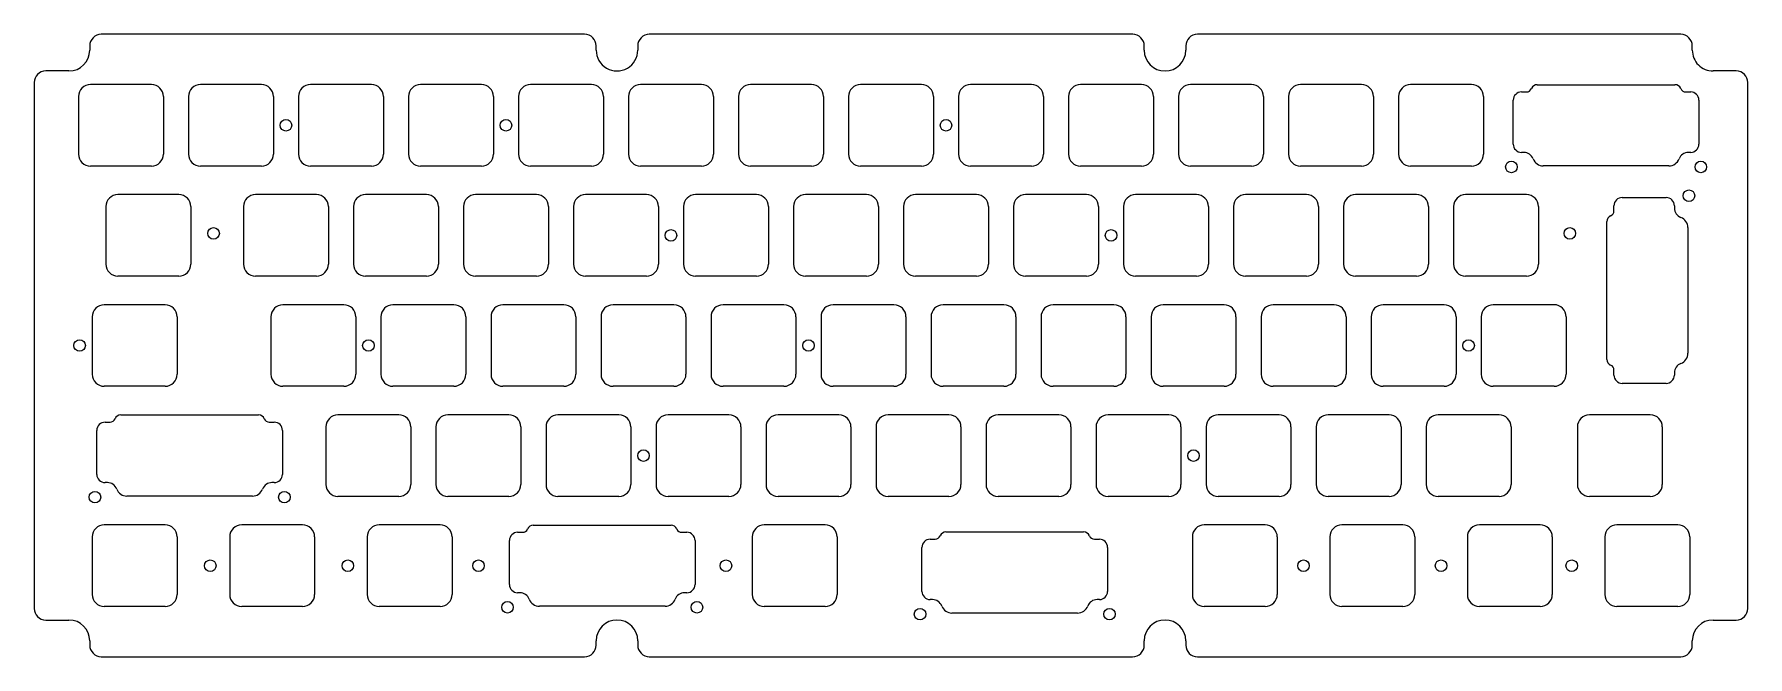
# Model space of a CAD drawing. Header units: millimetres. Extents: x -15 to 282, y -92 to 16.
import ezdxf

# ---------------------------------------------------------------- set-up
doc = ezdxf.new("R2010")
doc.units = ezdxf.units.MM
doc.layers.add('BLACK', color=7, linetype='CONTINUOUS')
doc.layers.add('Edge.Cuts', color=53, linetype='CONTINUOUS')

msp = doc.modelspace()

# ---------------------------------------------------------------- linework, layer by layer
at = {"layer": 'BLACK', "linetype": 'Continuous'}
for p, q in [((80.3, 15.75), (-3.399776, 15.75)), ((91.500008, 15.749992), (91.500008, 15.75)), ((175.1998, 15.75), (91.500008, 15.75)), ((270.0999, 15.75), (186.405456, 15.75)), ((-5.399775, 13.750001), (-5.399775, 13.000001)), ((82.3, 13.75), (82.300008, 13.75)), ((82.300008, 13.010392), (82.300008, 13.75)), ((89.500008, 13.75), (89.500008, 13)), ((177.199792, 13), (177.199792, 13.744344)), ((184.399792, 13.75), (184.399792, 13)), ((272.0999, 13.75), (272.099925, 13.75)), ((272.099925, 13.013416), (272.099925, 13.75)), ((-8.999775, 9.4), (-12.999776, 9.4)), ((279.6999, 9.4), (275.6999, 9.4)), ((-14.999775, 7.400001), (-14.999775, -83.599331)), ((5.275, 7.05), (-5.274997, 7.05)), ((24.325, 7.05), (13.775, 7.05)), ((43.375, 7.05), (32.825, 7.05)), ((62.425, 7.05), (51.875, 7.05)), ((81.475, 7.05), (70.925, 7.05)), ((100.525, 7.05), (89.975, 7.05)), ((119.575, 7.05), (109.025, 7.05)), ((138.625, 7.05), (128.075, 7.05)), ((157.675, 7.05), (147.125, 7.05)), ((176.725, 7.05), (166.175, 7.05)), ((195.775, 7.05), (185.225, 7.05)), ((214.825, 7.05), (204.275, 7.05)), ((233.875, 7.05), (223.325, 7.05)), ((281.6999, 7.4), (281.699925, 7.4)), ((281.699925, -83.5993), (281.699925, 7.4)), ((-7.35, 4.974996), (-7.35, -4.974998)), ((7.35, 4.975), (7.35, -4.975)), ((11.7, 4.975), (11.7, -4.975)), ((26.4, 4.975), (26.4, -4.975)), ((30.75, 4.975), (30.75, -4.975)), ((45.45, 4.975), (45.45, -4.975)), ((49.8, 4.975), (49.8, -4.975)), ((64.5, 4.975), (64.5, -4.975)), ((68.85, 4.975), (68.85, -4.975)), ((83.55, 4.975), (83.55, -4.975)), ((87.9, 4.975), (87.9, -4.975)), ((102.6, 4.975), (102.6, -4.975)), ((106.95, 4.975), (106.95, -4.975)), ((121.65, 4.975), (121.65, -4.975)), ((126, 4.975), (126, -4.975)), ((140.7, 4.975), (140.7, -4.975)), ((145.05, 4.975), (145.05, -4.975)), ((159.75, 4.975), (159.75, -4.975)), ((164.1, 4.975), (164.1, -4.975)), ((178.8, 4.975), (178.8, -4.975)), ((183.15, 4.975), (183.15, -4.975)), ((197.85, 4.975), (197.85, -4.975)), ((202.2, 4.975), (202.2, -4.975)), ((216.9, 4.975), (216.9, -4.975)), ((221.25, 4.975), (221.25, -4.975)), ((235.95, 4.975), (235.95, -4.975)), ((5.275, -7.05), (-5.274998, -7.05)), ((24.325, -7.05), (13.775, -7.05)), ((43.375, -7.05), (32.825, -7.05)), ((62.425, -7.05), (51.875, -7.05)), ((81.475, -7.05), (70.925, -7.05)), ((100.525, -7.05), (89.975, -7.05)), ((119.575, -7.05), (109.025, -7.05)), ((138.625, -7.05), (128.075, -7.05)), ((157.675, -7.05), (147.125, -7.05)), ((176.725, -7.05), (166.175, -7.05)), ((195.775, -7.05), (185.225, -7.05)), ((214.825, -7.05), (204.275, -7.05)), ((233.875, -7.05), (223.325, -7.05)), ((-2.5875, -14.075004), (-2.5875, -24.024998)), ((10.0375, -12), (-0.512496, -12)), ((12.1125, -14.075), (12.1125, -24.025)), ((21.225, -14.075), (21.225, -24.025)), ((33.85, -12), (23.3, -12)), ((35.925, -14.075), (35.925, -24.025)), ((40.275, -14.075), (40.275, -24.025)), ((52.9, -12), (42.35, -12)), ((54.975, -14.075), (54.975, -24.025)), ((59.325, -14.075), (59.325, -24.025)), ((71.95, -12), (61.4, -12)), ((74.025, -14.075), (74.025, -24.025)), ((78.375, -14.075), (78.375, -24.025)), ((91, -12), (80.45, -12)), ((93.075, -14.075), (93.075, -24.025)), ((97.425, -14.075), (97.425, -24.025)), ((110.05, -12), (99.5, -12)), ((112.125, -14.075), (112.125, -24.025)), ((116.475, -14.075), (116.475, -24.025)), ((129.1, -12), (118.55, -12)), ((131.175, -14.075), (131.175, -24.025)), ((135.525, -14.075), (135.525, -24.025)), ((148.15, -12), (137.6, -12)), ((150.225, -14.075), (150.225, -24.025)), ((154.575, -14.075), (154.575, -24.025)), ((167.2, -12), (156.65, -12)), ((169.275, -14.075), (169.275, -24.025)), ((173.625, -14.075), (173.625, -24.025)), ((186.25, -12), (175.7, -12)), ((188.325, -14.075), (188.325, -24.025)), ((192.675, -14.075), (192.675, -24.025)), ((205.3, -12), (194.75, -12)), ((207.375, -14.075), (207.375, -24.025)), ((211.725, -14.075), (211.725, -24.025)), ((224.35, -12), (213.8, -12)), ((226.425, -14.075), (226.425, -24.025)), ((230.775, -14.075), (230.775, -24.025)), ((243.4, -12), (232.85, -12)), ((245.475, -14.075), (245.475, -24.025)), ((10.0375, -26.1), (-0.512497, -26.1)), ((33.85, -26.1), (23.3, -26.1)), ((52.9, -26.1), (42.35, -26.1)), ((71.95, -26.1), (61.4, -26.1)), ((91, -26.1), (80.45, -26.1)), ((110.05, -26.1), (99.5, -26.1)), ((129.1, -26.1), (118.55, -26.1)), ((148.15, -26.1), (137.6, -26.1)), ((167.2, -26.1), (156.65, -26.1)), ((186.25, -26.1), (175.7, -26.1)), ((205.3, -26.1), (194.75, -26.1)), ((224.35, -26.1), (213.8, -26.1)), ((243.4, -26.1), (232.85, -26.1)), ((7.65625, -31.05), (-2.893751, -31.05)), ((38.6125, -31.05), (28.0625, -31.05)), ((57.6625, -31.05), (47.1125, -31.05)), ((76.7125, -31.05), (66.1625, -31.05)), ((95.7625, -31.05), (85.2125, -31.05)), ((114.8125, -31.05), (104.2625, -31.05)), ((133.8625, -31.05), (123.3125, -31.05)), ((152.9125, -31.05), (142.3625, -31.05)), ((171.9625, -31.05), (161.4125, -31.05)), ((191.0125, -31.05), (180.4625, -31.05)), ((210.0625, -31.05), (199.5125, -31.05)), ((229.1125, -31.05), (218.5625, -31.05)), ((-4.96875, -33.125), (-4.96875, -43.075001)), ((9.73125, -33.125), (9.73125, -43.075)), ((25.9875, -33.125), (25.9875, -43.075)), ((40.6875, -33.125), (40.6875, -43.075)), ((45.0375, -33.125), (45.0375, -43.075)), ((59.7375, -33.125), (59.7375, -43.075)), ((64.0875, -33.125), (64.0875, -43.075)), ((78.7875, -33.125), (78.7875, -43.075)), ((83.1375, -33.125), (83.1375, -43.075)), ((97.8375, -33.125), (97.8375, -43.075)), ((102.1875, -33.125), (102.1875, -43.075)), ((116.8875, -33.125), (116.8875, -43.075)), ((121.2375, -33.125), (121.2375, -43.075)), ((135.9375, -33.125), (135.9375, -43.075)), ((140.2875, -33.125), (140.2875, -43.075)), ((154.9875, -33.125), (154.9875, -43.075)), ((159.3375, -33.125), (159.3375, -43.075)), ((174.0375, -33.125), (174.0375, -43.075)), ((178.3875, -33.125), (178.3875, -43.075)), ((193.0875, -33.125), (193.0875, -43.075)), ((197.4375, -33.125), (197.4375, -43.075)), ((212.1375, -33.125), (212.1375, -43.075)), ((216.4875, -33.125), (216.4875, -43.075)), ((231.1875, -33.125), (231.1875, -43.075)), ((7.65625, -45.15), (-2.89375, -45.15)), ((38.6125, -45.15), (28.0625, -45.15)), ((57.6625, -45.15), (47.1125, -45.15)), ((76.7125, -45.15), (66.1625, -45.15)), ((95.7625, -45.15), (85.2125, -45.15)), ((114.8125, -45.15), (104.2625, -45.15)), ((133.8625, -45.15), (123.3125, -45.15)), ((152.9125, -45.15), (142.3625, -45.15)), ((171.9625, -45.15), (161.4125, -45.15)), ((191.0125, -45.15), (180.4625, -45.15)), ((210.0625, -45.15), (199.5125, -45.15)), ((229.1125, -45.15), (218.5625, -45.15)), ((48.1375, -50.1), (37.5875, -50.1)), ((67.1875, -50.1), (56.6375, -50.1)), ((86.2375, -50.1), (75.6875, -50.1)), ((105.2875, -50.1), (94.7375, -50.1)), ((124.3375, -50.1), (113.7875, -50.1)), ((143.3875, -50.1), (132.8375, -50.1)), ((162.4375, -50.1), (151.8875, -50.1)), ((181.4875, -50.1), (170.9375, -50.1)), ((200.5375, -50.1), (189.9875, -50.1)), ((219.5875, -50.1), (209.0375, -50.1)), ((238.6375, -50.1), (228.087499, -50.1)), ((264.83125, -50.1), (254.281249, -50.1)), ((35.5125, -52.175), (35.5125, -62.125)), ((50.2125, -52.175), (50.2125, -62.125)), ((54.5625, -52.175), (54.5625, -62.125)), ((69.2625, -52.175), (69.2625, -62.125)), ((73.6125, -52.175), (73.6125, -62.125)), ((88.3125, -52.175), (88.3125, -62.125)), ((92.6625, -52.175), (92.6625, -62.125)), ((107.3625, -52.175), (107.3625, -62.125)), ((111.7125, -52.175), (111.7125, -62.125)), ((126.4125, -52.175), (126.4125, -62.125)), ((130.7625, -52.175), (130.7625, -62.125)), ((145.4625, -52.175), (145.4625, -62.125)), ((149.8125, -52.175), (149.8125, -62.125)), ((164.5125, -52.175), (164.5125, -62.125)), ((168.8625, -52.175), (168.8625, -62.125)), ((183.5625, -52.175), (183.5625, -62.125)), ((187.9125, -52.175), (187.9125, -62.125)), ((202.6125, -52.175), (202.6125, -62.125)), ((206.9625, -52.175), (206.9625, -62.125)), ((221.6625, -52.175), (221.6625, -62.125)), ((226.0125, -52.175), (226.0125, -62.125001)), ((240.7125, -52.175), (240.7125, -62.125)), ((252.20625, -52.175), (252.20625, -62.125001)), ((266.90625, -52.175), (266.90625, -62.125)), ((48.1375, -64.2), (37.5875, -64.2)), ((67.1875, -64.2), (56.6375, -64.2)), ((86.2375, -64.2), (75.6875, -64.2)), ((105.2875, -64.2), (94.7375, -64.2)), ((124.3375, -64.2), (113.7875, -64.2)), ((143.3875, -64.2), (132.8375, -64.2)), ((162.4375, -64.2), (151.8875, -64.2)), ((181.4875, -64.2), (170.9375, -64.2)), ((200.5375, -64.2), (189.9875, -64.2)), ((219.5875, -64.2), (209.0375, -64.2)), ((238.6375, -64.2), (228.0875, -64.2)), ((264.83125, -64.2), (254.28125, -64.2)), ((-12.999776, -85.59933), (-8.999776, -85.59933)), ((275.6999, -85.59933), (279.6999, -85.59933)), ((279.6999, -85.599324), (279.6999, -85.59933)), ((-5.399775, -89.19933), (-5.399775, -89.949331)), ((-3.399776, -91.94933), (80.3, -91.94933)), ((80.3, -91.949307), (80.3, -91.94933)), ((82.300008, -89.9493), (82.300008, -89.19933)), ((89.500008, -89.19933), (89.500008, -89.94933)), ((89.50007, -89.94933), (89.500008, -89.94933)), ((91.5, -91.94933), (175.183979, -91.94933)), ((177.199792, -89.9492), (177.199792, -89.19933)), ((184.399792, -89.19933), (184.399792, -89.958465)), ((186.3998, -91.94933), (270.0999, -91.94933)), ((270.0999, -91.949324), (270.0999, -91.94933)), ((272.099925, -89.9493), (272.099925, -89.1993))]:
    msp.add_line(p, q, dxfattribs=at)
at = {"layer": 'BLACK'}
for centre in [(28.575, 0), (66.675, 0), (142.875, 0), (16.04875, -18.7), (250.9012, -18.7), (95.25, -19.05), (171.45, -19.05), (-7.14375, -38.1), (42.8625, -38.1), (119.0625, -38.1), (90.4875, -57.15), (185.7375, -57.15)]:
    msp.add_circle(centre, 1, dxfattribs=at)
for centre, radius, start, end in [((-3.399776, 13.750001), 1.999999, 90, 180), ((80.3, 13.75), 2, 0, 90), ((91.5, 13.75), 1.999992, 89.99977082, 180), ((175.1998, 13.75), 2, 359.83796732, 90), ((186.3998, 13.75), 2.000008, 89.83796797, 180), ((270.0999, 13.75), 2, 0, 90), ((-8.999776, 13.000001), 3.600001, 270.00001592, 0), ((85.9, 13), 3.600008, 179.83460627, 0), ((180.799792, 13), 3.6, 180, 0), ((275.6999, 13), 3.6, 179.78647723, 270), ((-12.999776, 7.400001), 1.999999, 90, 180), ((279.6999, 7.4), 2, 0, 90), ((-5.274996, 4.974996), 2.075004, 90.00002761, 180), ((5.275, 4.975), 2.075, 0, 90), ((13.775, 4.975), 2.075, 90, 180), ((24.325, 4.975), 2.075, 0, 90), ((32.825, 4.975), 2.075, 90, 180), ((43.375, 4.975), 2.075, 0, 90), ((51.875, 4.975), 2.075, 90, 180), ((62.425, 4.975), 2.075, 0, 90), ((70.925, 4.975), 2.075, 90, 180), ((81.475, 4.975), 2.075, 0, 90), ((89.975, 4.975), 2.075, 90, 180), ((100.525, 4.975), 2.075, 0, 90), ((109.025, 4.975), 2.075, 90, 180), ((119.575, 4.975), 2.075, 0, 90), ((128.075, 4.975), 2.075, 90, 180), ((138.625, 4.975), 2.075, 0, 90), ((147.125, 4.975), 2.075, 90, 180), ((157.675, 4.975), 2.075, 0, 90), ((166.175, 4.975), 2.075, 90, 180), ((176.725, 4.975), 2.075, 0, 90), ((185.225, 4.975), 2.075, 90, 180), ((195.775, 4.975), 2.075, 0, 90), ((204.275, 4.975), 2.075, 90, 180), ((214.825, 4.975), 2.075, 0, 90), ((223.325, 4.975), 2.075, 90, 180), ((233.875, 4.975), 2.075, 0, 90), ((-5.274998, -4.974998), 2.075002, 180, 270), ((5.275, -4.975), 2.075, 270, 0), ((13.775, -4.975), 2.075, 180, 270), ((24.325, -4.975), 2.075, 270, 0), ((32.825, -4.975), 2.075, 180, 270), ((43.375, -4.975), 2.075, 270, 0), ((51.875, -4.975), 2.075, 180, 270), ((62.425, -4.975), 2.075, 270, 0), ((70.925, -4.975), 2.075, 180, 270), ((81.475, -4.975), 2.075, 270, 0), ((89.975, -4.975), 2.075, 180, 270), ((100.525, -4.975), 2.075, 270, 0), ((109.025, -4.975), 2.075, 180, 270), ((119.575, -4.975), 2.075, 270, 0), ((128.075, -4.975), 2.075, 180, 270), ((138.625, -4.975), 2.075, 270, 0), ((147.125, -4.975), 2.075, 180, 270), ((157.675, -4.975), 2.075, 270, 0), ((166.175, -4.975), 2.075, 180, 270), ((176.725, -4.975), 2.075, 270, 0), ((185.225, -4.975), 2.075, 180, 270), ((195.775, -4.975), 2.075, 270, 0), ((204.275, -4.975), 2.075, 180, 270), ((214.825, -4.975), 2.075, 270, 0), ((223.325, -4.975), 2.075, 180, 270), ((233.875, -4.975), 2.075, 270, 0), ((-0.512496, -14.075004), 2.075004, 90, 180), ((10.0375, -14.075), 2.075, 0, 90), ((23.3, -14.075), 2.075, 90, 180), ((33.85, -14.075), 2.075, 0, 90), ((42.35, -14.075), 2.075, 90, 180), ((52.9, -14.075), 2.075, 0, 90), ((61.4, -14.075), 2.075, 90, 180), ((71.95, -14.075), 2.075, 0, 90), ((80.45, -14.075), 2.075, 90, 180), ((91, -14.075), 2.075, 0, 90), ((99.5, -14.075), 2.075, 90, 180), ((110.05, -14.075), 2.075, 0, 90), ((118.55, -14.075), 2.075, 90, 180), ((129.1, -14.075), 2.075, 0, 90), ((137.6, -14.075), 2.075, 90, 180), ((148.15, -14.075), 2.075, 0, 90), ((156.65, -14.075), 2.075, 90, 180), ((167.2, -14.075), 2.075, 0, 90), ((175.7, -14.075), 2.075, 90, 180), ((186.25, -14.075), 2.075, 0, 90), ((194.75, -14.075), 2.075, 90, 180), ((205.3, -14.075), 2.075, 0, 90), ((213.8, -14.075), 2.075, 90, 180), ((224.35, -14.075), 2.075, 0, 90), ((232.85, -14.075), 2.075, 90, 180), ((243.4, -14.075), 2.075, 0, 90), ((-0.512498, -24.024998), 2.075002, 180, 270.00002761), ((10.0375, -24.025), 2.075, 270, 0), ((23.3, -24.025), 2.075, 180, 270), ((33.85, -24.025), 2.075, 270, 0), ((42.35, -24.025), 2.075, 180, 270), ((52.9, -24.025), 2.075, 270, 0), ((61.4, -24.025), 2.075, 180, 270), ((71.95, -24.025), 2.075, 270, 0), ((80.45, -24.025), 2.075, 180, 270), ((91, -24.025), 2.075, 270, 0), ((99.5, -24.025), 2.075, 180, 270), ((110.05, -24.025), 2.075, 270, 0), ((118.55, -24.025), 2.075, 180, 270), ((129.1, -24.025), 2.075, 270, 0), ((137.6, -24.025), 2.075, 180, 270), ((148.15, -24.025), 2.075, 270, 0), ((156.65, -24.025), 2.075, 180, 270), ((167.2, -24.025), 2.075, 270, 0), ((175.7, -24.025), 2.075, 180, 270), ((186.25, -24.025), 2.075, 270, 0), ((194.75, -24.025), 2.075, 180, 270), ((205.3, -24.025), 2.075, 270, 0), ((213.8, -24.025), 2.075, 180, 270), ((224.35, -24.025), 2.075, 270, 0), ((232.85, -24.025), 2.075, 180, 270), ((243.4, -24.025), 2.075, 270, 0), ((-2.893746, -33.125004), 2.075004, 90.00013806, 179.99988955), ((7.65625, -33.125), 2.075, 0, 90), ((28.0625, -33.125), 2.075, 90, 180), ((38.6125, -33.125), 2.075, 0, 90), ((47.1125, -33.125), 2.075, 90, 180), ((57.6625, -33.125), 2.075, 0, 90), ((66.1625, -33.125), 2.075, 90, 180), ((76.7125, -33.125), 2.075, 0, 90), ((85.2125, -33.125), 2.075, 90, 180), ((95.7625, -33.125), 2.075, 0, 90), ((104.2625, -33.125), 2.075, 90, 180), ((114.8125, -33.125), 2.075, 0, 90), ((123.3125, -33.125), 2.075, 90, 180), ((133.8625, -33.125), 2.075, 0, 90), ((142.3625, -33.125), 2.075, 90, 180), ((152.9125, -33.125), 2.075, 0, 90), ((161.4125, -33.125), 2.075, 90, 180), ((171.9625, -33.125), 2.075, 0, 90), ((180.4625, -33.125), 2.075, 90, 180), ((191.0125, -33.125), 2.075, 0, 90), ((199.5125, -33.125), 2.075, 90, 180), ((210.0625, -33.125), 2.075, 0, 90), ((218.5625, -33.125), 2.075, 90, 180), ((229.1125, -33.125), 2.075, 0, 90), ((-2.893748, -43.074998), 2.075002, 180.00008284, 269.99994478), ((7.65625, -43.075), 2.075, 270, 0), ((28.0625, -43.075), 2.075, 180, 270), ((38.6125, -43.075), 2.075, 270, 0), ((47.1125, -43.075), 2.075, 180, 270), ((57.6625, -43.075), 2.075, 270, 0), ((66.1625, -43.075), 2.075, 180, 270), ((76.7125, -43.075), 2.075, 270, 0), ((85.2125, -43.075), 2.075, 180, 270), ((95.7625, -43.075), 2.075, 270, 0), ((104.2625, -43.075), 2.075, 180, 270), ((114.8125, -43.075), 2.075, 270, 0), ((123.3125, -43.075), 2.075, 180, 270), ((133.8625, -43.075), 2.075, 270, 0), ((142.3625, -43.075), 2.075, 180, 270), ((152.9125, -43.075), 2.075, 270, 0), ((161.4125, -43.075), 2.075, 180, 270), ((171.9625, -43.075), 2.075, 270, 0), ((180.4625, -43.075), 2.075, 180, 270), ((191.0125, -43.075), 2.075, 270, 0), ((199.5125, -43.075), 2.075, 180, 270), ((210.0625, -43.075), 2.075, 270, 0), ((218.5625, -43.075), 2.075, 180, 270), ((229.1125, -43.075), 2.075, 270, 0), ((37.5875, -52.175), 2.075, 90, 180), ((48.1375, -52.175), 2.075, 0, 90), ((56.6375, -52.175), 2.075, 90, 180), ((67.1875, -52.175), 2.075, 0, 90), ((75.6875, -52.175), 2.075, 90, 180), ((86.2375, -52.175), 2.075, 0, 90), ((94.7375, -52.175), 2.075, 90, 180), ((105.2875, -52.175), 2.075, 0, 90), ((113.7875, -52.175), 2.075, 90, 180), ((124.3375, -52.175), 2.075, 0, 90), ((132.8375, -52.175), 2.075, 90, 180), ((143.3875, -52.175), 2.075, 0, 90), ((151.8875, -52.175), 2.075, 90, 180), ((162.4375, -52.175), 2.075, 0, 90), ((170.9375, -52.175), 2.075, 90, 180), ((181.4875, -52.175), 2.075, 0, 90), ((189.9875, -52.175), 2.075, 90, 180), ((200.5375, -52.175), 2.075, 0, 90), ((209.0375, -52.175), 2.075, 90, 180), ((219.5875, -52.175), 2.075, 0, 90), ((228.087504, -52.175004), 2.075004, 90.00013806, 179.99988955), ((238.6375, -52.175), 2.075, 0, 90), ((254.281254, -52.175004), 2.075004, 90.00013806, 179.99988955), ((264.83125, -52.175), 2.075, 0, 90), ((37.5875, -62.125), 2.075, 180, 270), ((48.1375, -62.125), 2.075, 270, 0), ((56.6375, -62.125), 2.075, 180, 270), ((67.1875, -62.125), 2.075, 270, 0), ((75.6875, -62.125), 2.075, 180, 270), ((86.2375, -62.125), 2.075, 270, 0), ((94.7375, -62.125), 2.075, 180, 270), ((105.2875, -62.125), 2.075, 270, 0), ((113.7875, -62.125), 2.075, 180, 270), ((124.3375, -62.125), 2.075, 270, 0), ((132.8375, -62.125), 2.075, 180, 270), ((143.3875, -62.125), 2.075, 270, 0), ((151.8875, -62.125), 2.075, 180, 270), ((162.4375, -62.125), 2.075, 270, 0), ((170.9375, -62.125), 2.075, 180, 270), ((181.4875, -62.125), 2.075, 270, 0), ((189.9875, -62.125), 2.075, 180, 270), ((200.5375, -62.125), 2.075, 270, 0), ((209.0375, -62.125), 2.075, 180, 270), ((219.5875, -62.125), 2.075, 270, 0), ((228.087502, -62.124998), 2.075002, 180.00008284, 269.99994478), ((238.6375, -62.125), 2.075, 270, 0), ((254.281252, -62.124998), 2.075002, 180.00008284, 269.99994478), ((264.83125, -62.125), 2.075, 270, 0), ((-12.999776, -83.599331), 1.999999, 180, 270), ((-8.999776, -89.199331), 3.600001, 0.00001592, 90), ((85.900008, -89.19933), 3.6, 0, 180), ((180.799792, -89.19933), 3.6, 0, 180), ((275.6999, -89.1993), 3.599975, 90, 180), ((279.6999, -83.5993), 2.000025, 270, 0), ((-3.399776, -89.949331), 1.999999, 180, 270), ((80.3, -89.9493), 2.000008, 270, 0), ((91.5, -89.9494), 1.99993, 179.99799458, 270), ((175.1996, -89.9492), 2.000192, 269.5525295, 0), ((186.3998, -89.9493), 2.00003, 180.26255502, 270), ((270.0999, -89.9493), 2.000025, 270, 0)]:
    msp.add_arc(centre, radius, start, end, dxfattribs=at)
at = {"layer": 'Edge.Cuts', "linetype": 'CONTINUOUS'}
for p, q in [((245.24718, 7.0276), (269.10242, 7.0276)), ((241.09936, -3.25044), (241.09936, 4.35044)), ((242.52436, 5.77544), (243.38997, 5.77544)), ((270.95963, 5.77544), (271.82524, 5.77544)), ((273.25024, 4.35044), (273.25024, -3.25044)), ((242.9284, -4.67544), (242.52436, -4.67544)), ((271.82524, -4.67544), (271.4212, -4.67544)), ((268.0503, -7.01191), (246.2993, -7.01191)), ((258.54331, -14.79037), (258.54331, -13.92476)), ((259.96831, -12.49976), (267.56919, -12.49976)), ((268.99419, -13.92476), (268.99419, -14.3288)), ((257.29115, -40.50282), (257.29115, -16.64758)), ((271.33066, -17.6997), (271.33066, -39.4507)), ((248.16875, -31.05), (237.618749, -31.05)), ((235.54375, -33.125), (235.54375, -43.075001)), ((250.24375, -33.125), (250.24375, -43.075)), ((258.54331, -43.22564), (258.54331, -42.36003)), ((268.99419, -42.8216), (268.99419, -43.22564)), ((248.16875, -45.15), (237.61875, -45.15)), ((267.56919, -44.65064), (259.96831, -44.65064)), ((-0.02157, -50.1224), (23.83367, -50.1224)), ((-4.16939, -60.40044), (-4.16939, -52.79956)), ((-2.74439, -51.37456), (-1.87878, -51.37456)), ((25.69088, -51.37456), (26.55649, -51.37456)), ((27.98149, -52.79956), (27.98149, -60.40044)), ((-2.34035, -61.82544), (-2.74439, -61.82544)), ((26.55649, -61.82544), (26.15245, -61.82544)), ((22.78155, -64.16191), (1.03055, -64.16191)), ((7.65625, -69.15), (-2.893751, -69.15)), ((31.46875, -69.15), (20.918749, -69.15)), ((55.28125, -69.15), (44.731249, -69.15)), ((68.69311, -70.42456), (69.55872, -70.42456)), ((71.41593, -69.1724), (95.27117, -69.1724)), ((97.12838, -70.42456), (97.99399, -70.42456)), ((121.95625, -69.15), (111.406249, -69.15)), ((142.85343, -70.363025), (166.70867, -70.363025)), ((198.15625, -69.15), (187.606249, -69.15)), ((221.96875, -69.15), (211.418749, -69.15)), ((245.78125, -69.15), (235.231249, -69.15)), ((269.59375, -69.15), (259.043749, -69.15)), ((-4.96875, -71.225), (-4.96875, -81.175001)), ((9.73125, -71.225), (9.73125, -81.175)), ((18.84375, -71.225), (18.84375, -81.175001)), ((33.54375, -71.225), (33.54375, -81.175)), ((42.65625, -71.225), (42.65625, -81.175001)), ((57.35625, -71.225), (57.35625, -81.175)), ((67.26811, -79.45044), (67.26811, -71.84956)), ((99.41899, -71.84956), (99.41899, -79.45044)), ((109.33125, -71.225), (109.33125, -81.175001)), ((124.03125, -71.225), (124.03125, -81.175)), ((138.70561, -80.641065), (138.70561, -73.040185)), ((140.13061, -71.615185), (140.99622, -71.615185)), ((168.56588, -71.615185), (169.43149, -71.615185)), ((170.85649, -73.040185), (170.85649, -80.641065)), ((185.53125, -71.225), (185.53125, -81.175001)), ((200.23125, -71.225), (200.23125, -81.175)), ((209.34375, -71.225), (209.34375, -81.175001)), ((224.04375, -71.225), (224.04375, -81.175)), ((233.15625, -71.225), (233.15625, -81.175001)), ((247.85625, -71.225), (247.85625, -81.175)), ((256.96875, -71.225), (256.96875, -81.175001)), ((271.66875, -71.225), (271.66875, -81.175)), ((69.09715, -80.87544), (68.69311, -80.87544)), ((97.99399, -80.87544), (97.58995, -80.87544)), ((140.53465, -82.066065), (140.13061, -82.066065)), ((169.43149, -82.066065), (169.02745, -82.066065)), ((7.65625, -83.25), (-2.89375, -83.25)), ((31.46875, -83.25), (20.91875, -83.25)), ((55.28125, -83.25), (44.73125, -83.25)), ((94.21905, -83.21191), (72.46805, -83.21191)), ((121.95625, -83.25), (111.40625, -83.25)), ((165.65655, -84.402535), (143.90555, -84.402535)), ((198.15625, -83.25), (187.60625, -83.25)), ((221.96875, -83.25), (211.41875, -83.25)), ((245.78125, -83.25), (235.23125, -83.25)), ((269.59375, -83.25), (259.04375, -83.25))]:
    msp.add_line(p, q, dxfattribs=at)
at = {"layer": 'Edge.Cuts'}
for centre in [(240.775, -7.2), (273.575, -7.2), (271.51875, -12.175), (233.3625, -38.1), (-4.49375, -64.35), (28.30625, -64.35), (15.478125, -76.2), (39.290625, -76.2), (61.9125, -76.2), (104.775, -76.2), (204.7875, -76.2), (228.6, -76.2), (251.221875, -76.2), (66.94375, -83.4), (99.74375, -83.4), (138.38125, -84.590625), (171.18125, -84.590625)]:
    msp.add_circle(centre, 1, dxfattribs=at)
for centre, radius, start, end in [((243.38997, 6.70385), 0.928411, -90, -22.02270195), ((245.2472, 5.9526), 1.075006, 90.00106597, 157.97610066), ((269.1024, 5.9526), 1.075, 22.02389934, 89.99893403), ((270.9596, 6.7039), 0.92846, -157.97374324, -89.99814868), ((242.52436, 4.35044), 1.425, 90, 180), ((271.82524, 4.35044), 1.425, 0, 90), ((242.52436, -3.25044), 1.425, -180, -90), ((242.92841, -6.40037), 1.72493, 20.54597615, 90.00033216), ((246.29931, -5.13696), 1.87495, -159.45407657, -90.00030559), ((268.0503, -5.137), 1.874943, -90, -20.54506499), ((271.4212, -6.4004), 1.724938, 90, 159.45340178), ((271.8252, -3.2504), 1.42504, -89.99839174, -0.00160826), ((257.61485, -14.7904), 0.92846, -67.97374324, 0.00185132), ((259.96831, -13.92476), 1.425, 90, 180), ((267.56915, -13.9248), 1.42504, 0.00160826, 89.99839174), ((270.71915, -14.3288), 1.724938, -180, -110.54659822), ((258.36615, -16.6476), 1.075, 112.02389934, 179.99893403), ((269.45575, -17.6997), 1.874943, 0, 69.45493501), ((237.6188, -33.125), 2.07505, 90.00140823, 180), ((248.1688, -33.125), 2.075, 0, 90.00138062), ((258.36615, -40.5028), 1.075006, -179.99893403, -112.02389934), ((257.6149, -42.36003), 0.928411, 0, 67.97729805), ((270.71912, -42.82159), 1.72493, -249.45402385, -179.99966784), ((269.45571, -39.45069), 1.87495, -69.45407657, -0.00030559), ((237.6188, -43.075), 2.075, -179.99997239, -90.00138062), ((248.1688, -43.075), 2.07495, -90.00138062, 0), ((259.96831, -43.22564), 1.425, -180, -90), ((267.56919, -43.22564), 1.425, -90, 0), ((-0.02155, -51.1974), 1.075006, 90.00106597, 157.97610066), ((23.83365, -51.1974), 1.075, 22.02389934, 89.99893403), ((-2.74439, -52.79956), 1.425, 90, 180), ((-1.87878, -50.44615), 0.928411, -90, -22.02270195), ((25.69085, -50.4461), 0.92846, -157.97374324, -89.99814868), ((26.55649, -52.79956), 1.425, 0, 90), ((-2.74439, -60.40044), 1.425, -180, -90), ((-2.34034, -63.55037), 1.72493, 20.54597615, 90.00033216), ((26.15245, -63.5504), 1.724938, 90, 159.45340178), ((26.55645, -60.4004), 1.42504, -89.99839174, -0.00160826), ((1.03056, -62.28696), 1.87495, -159.45407657, -90.00030559), ((22.78155, -62.287), 1.874943, -90, -20.54506499), ((-2.893746, -71.225004), 2.075004, 90.00013806, 179.99988955), ((7.65625, -71.225), 2.075, 0, 90), ((20.91875, -71.225), 2.075, 90.00002761, 180), ((31.4688, -71.225), 2.075, 0, 90.00138062), ((44.7313, -71.225), 2.07505, 90.0014082, 180), ((55.2813, -71.225), 2.075, 0, 90.00138062), ((68.69311, -71.84956), 1.425, 90, 180), ((69.55872, -69.49615), 0.928411, -90, -22.02270195), ((71.41595, -70.2474), 1.075006, 90.00106597, 157.97610066), ((95.27115, -70.2474), 1.075, 22.02389934, 89.99893403), ((97.12835, -69.4961), 0.92846, -157.97374324, -89.99814868), ((97.99399, -71.84956), 1.425, 0, 90), ((111.4063, -71.225), 2.07505, 90.0014082, 180), ((121.9563, -71.225), 2.075, 0, 90.00138062), ((140.996223, -70.686778), 0.928407, -90.00018514, -22.02259974), ((142.853436, -71.438014), 1.074989, 90.00031979, 157.97636435), ((166.70865, -71.438025), 1.075, 22.02389934, 89.99893403), ((168.56575, -70.686925), 0.92826, -157.98287241, -89.9919759), ((187.6063, -71.225), 2.07505, 90.0014082, 180), ((198.1563, -71.225), 2.075, 0, 90.00138062), ((211.4188, -71.225), 2.07505, 90.0014082, 180), ((221.9688, -71.225), 2.075, 0, 90.00138062), ((235.2313, -71.225), 2.07505, 90.0014082, 180), ((245.7813, -71.225), 2.075, 0, 90.00138062), ((259.0438, -71.225), 2.07505, 90.0014082, 180), ((269.5938, -71.225), 2.075, 0, 90.00138062), ((140.130611, -73.040186), 1.425001, 90.00004021, 179.99995979), ((169.43149, -73.040185), 1.425, 0, 90), ((68.69311, -79.45044), 1.425, -180, -90), ((97.99395, -79.4504), 1.42504, -89.99839174, -0.00160826), ((-2.893748, -81.174998), 2.075002, -179.99991716, -90.00005522), ((7.65625, -81.175), 2.075, -90, 0), ((20.91875, -81.175), 2.075, -179.99997239, -90), ((31.4688, -81.175), 2.07495, -90.00138065, 0), ((44.7313, -81.175), 2.075, -179.99997239, -90.00138062), ((55.2813, -81.175), 2.07495, -90.00138065, 0), ((69.09716, -82.60037), 1.72493, 20.54597615, 90.00033216), ((72.46806, -81.33696), 1.87495, -159.45407657, -90.00030559), ((94.21905, -81.337), 1.874943, -90, -20.54506499), ((97.58995, -82.6004), 1.724938, 90, 159.45340178), ((111.4063, -81.175), 2.075, -179.99997239, -90.00138062), ((121.9563, -81.175), 2.07495, -90.00138065, 0), ((140.130611, -80.641064), 1.425001, -179.99995979, -90.00004021), ((140.53466, -83.790997), 1.724932, 20.54603836, 90.00033216), ((169.0275, -83.791065), 1.724999, 90.00166075, 159.45274057), ((169.43145, -80.641025), 1.42504, -89.99839174, -0.00160826), ((187.6063, -81.175), 2.075, -179.99997239, -90.00138062), ((198.1563, -81.175), 2.07495, -90.00138065, 0), ((211.4188, -81.175), 2.075, -179.99997239, -90.00138062), ((221.9688, -81.175), 2.07495, -90.00138065, 0), ((235.2313, -81.175), 2.075, -179.99997239, -90.00138062), ((245.7813, -81.175), 2.07495, -90.00138065, 0), ((259.0438, -81.175), 2.075, -179.99997239, -90.00138062), ((269.5938, -81.175), 2.07495, -90.00138065, 0), ((143.905564, -82.527574), 1.874961, -159.4538047, -90.00042782), ((165.65663, -82.527685), 1.874847, -90.00244482, -20.54420599)]:
    msp.add_arc(centre, radius, start, end, dxfattribs=at)

doc.saveas('drawing.dxf')
